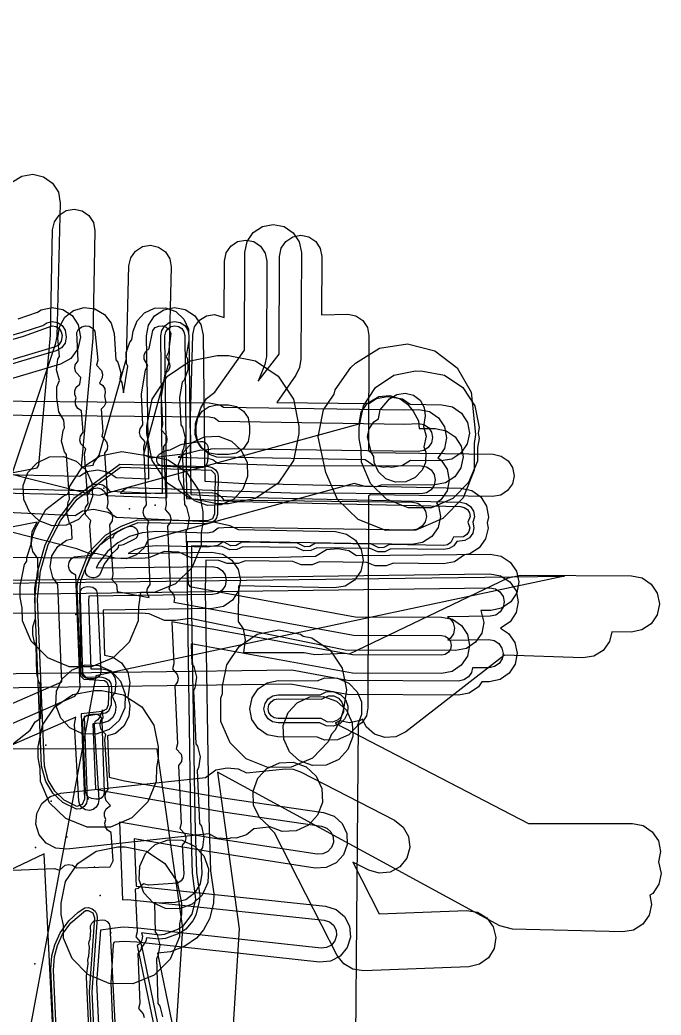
# Model space of a CAD drawing. Header units: metres. Extents: x -3943 to -3664, y 4962 to 6622.
# Drawn here: x -3890.5 to -3845.1, y 6551.5 to 6622.2 of the extents above; entities that cross this region are included whole.
import ezdxf

# ---------------------------------------------------------------- set-up
doc = ezdxf.new("R2010")
doc.units = ezdxf.units.M
for name, color, linetype in [('AI_GREENING_EXCLUSIONS', 1, 'Continuous'), ('AI_GREENING_LAWN', 82, 'Continuous'), ('AI_GREENING_REJECTED', 6, 'Continuous')]:
    doc.layers.add(name, color=color, linetype=linetype)

msp = doc.modelspace()

# ---------------------------------------------------------------- linework, layer by layer
at = {"layer": 'AI_GREENING_EXCLUSIONS'}
for points in [[(-3930.574, 6546.584), (-3897.519, 6554.516), (-3893.074, 6582.184), (-3899.902, 6582.097), (-3931.9, 6581.691), (-3898.654, 6588.78), (-3892.411, 6622.196), (-3891.903, 6582.199), (-3883.904, 6582.3), (-3851.906, 6582.707), (-3885.152, 6575.617), (-3890.289, 6548.12)], [(-3891.064, 6610.686), (-3890.404, 6611.103), (-3889.635, 6611.235), (-3888.874, 6611.063), (-3888.237, 6610.612), (-3887.82, 6609.952), (-3887.688, 6609.183), (-3887.936, 6599.722), (-3888.039, 6599.138), (-3891.721, 6588.17)], [(-3896.647, 6588.963), (-3889.315, 6590.392), (-3889.203, 6590.57), (-3888.374, 6599.819), (-3888.23, 6607.285), (-3888.105, 6607.856), (-3887.77, 6608.337), (-3887.277, 6608.652), (-3886.701, 6608.755), (-3886.129, 6608.63), (-3885.649, 6608.296), (-3885.333, 6607.803), (-3885.23, 6607.227), (-3885.381, 6599.604), (-3886.2, 6590.464), (-3885.352, 6590.572), (-3885.316, 6590.752), (-3884.918, 6591.285), (-3882.987, 6598.156), (-3882.815, 6604.733), (-3882.686, 6605.304), (-3882.348, 6605.782), (-3881.853, 6606.095), (-3881.276, 6606.194), (-3880.705, 6606.064), (-3880.227, 6605.727), (-3879.915, 6605.232), (-3879.816, 6604.655), (-3879.993, 6597.891), (-3881.786, 6591.339), (-3881.287, 6591.089), (-3878.424, 6591.454), (-3878.452, 6593.983), (-3878.284, 6599.825), (-3878.154, 6600.396), (-3877.815, 6600.873), (-3877.319, 6601.184), (-3876.742, 6601.282), (-3876.051, 6601.066), (-3876.037, 6605.071), (-3875.921, 6605.644), (-3875.594, 6606.13), (-3875.106, 6606.453), (-3874.532, 6606.565), (-3873.958, 6606.449), (-3873.473, 6606.122), (-3873.149, 6605.634), (-3873.037, 6605.06), (-3873.061, 6598.294), (-3873.172, 6597.733), (-3873.657, 6596.543), (-3872.151, 6598.453), (-3872.126, 6605.405), (-3872.01, 6605.979), (-3871.683, 6606.464), (-3871.196, 6606.788), (-3870.621, 6606.9), (-3870.047, 6606.784), (-3869.562, 6606.457), (-3869.239, 6605.969), (-3869.126, 6605.395), (-3869.141, 6601.26), (-3867.281, 6601.291), (-3866.712, 6601.177), (-3866.222, 6600.849), (-3865.898, 6600.361), (-3865.785, 6599.792), (-3865.806, 6591.621), (-3865.629, 6591.48), (-3856.966, 6591.348), (-3856.394, 6591.225), (-3855.913, 6590.893), (-3855.595, 6590.401), (-3855.489, 6589.826), (-3855.612, 6589.253), (-3855.945, 6588.772), (-3856.436, 6588.454), (-3857.012, 6588.349), (-3865.691, 6588.481), (-3865.814, 6588.371), (-3865.853, 6573.345), (-3865.968, 6572.771), (-3866.295, 6572.285), (-3866.557, 6572.111), (-3866.867, 6536.047)], [(-3896.913, 6571.126), (-3887.586, 6575.198), (-3887.849, 6582.098), (-3888.216, 6582.605), (-3888.397, 6583.364), (-3888.274, 6584.134), (-3887.866, 6584.799), (-3887.234, 6585.257), (-3886.835, 6585.352), (-3886.887, 6586.272), (-3887.025, 6586.45), (-3887.231, 6587.203), (-3887.133, 6587.977), (-3887.032, 6588.154), (-3887.243, 6591.343), (-3887.381, 6591.521), (-3887.587, 6592.274), (-3887.489, 6593.048), (-3887.388, 6593.225), (-3887.427, 6593.78), (-3887.794, 6594.373), (-3887.935, 6595.351), (-3887.927, 6596.132), (-3887.735, 6596.58), (-3887.949, 6597.341), (-3887.852, 6598.115), (-3887.751, 6598.292), (-3887.848, 6599.631), (-3887.751, 6600.405), (-3887.365, 6601.084), (-3886.749, 6601.563), (-3885.997, 6601.769), (-3885.222, 6601.672), (-3884.544, 6601.287), (-3884.065, 6600.671), (-3883.858, 6599.918), (-3883.737, 6598.068), (-3883.599, 6597.89), (-3883.392, 6597.138), (-3883.45, 6596.674), (-3883.315, 6596.455), (-3883.195, 6595.716), (-3882.897, 6597.604), (-3882.991, 6597.809), (-3883.019, 6598.589), (-3882.747, 6599.32), (-3882.609, 6599.469), (-3882.507, 6600.098), (-3882.235, 6600.829), (-3881.704, 6601.401), (-3880.994, 6601.725), (-3880.214, 6601.754), (-3879.483, 6601.481), (-3878.911, 6600.95), (-3878.587, 6600.24), (-3878.558, 6599.46), (-3878.754, 6598.328), (-3878.66, 6598.123), (-3878.632, 6597.343), (-3878.904, 6596.612), (-3879.042, 6596.463), (-3879.216, 6595.384), (-3879.138, 6593.447), (-3879.004, 6593.266), (-3878.816, 6592.508), (-3878.933, 6591.736), (-3879.037, 6591.563), (-3878.873, 6587.784), (-3878.739, 6587.603), (-3878.551, 6586.846), (-3878.667, 6586.074), (-3878.772, 6585.9), (-3878.607, 6582.122), (-3878.497, 6581.972), (-3866.757, 6579.817), (-3860.631, 6579.788), (-3859.866, 6579.632), (-3859.22, 6579.195), (-3858.789, 6578.544), (-3858.641, 6577.778), (-3858.797, 6577.013), (-3859.233, 6576.367), (-3859.884, 6575.936), (-3860.65, 6575.788), (-3866.953, 6575.818), (-3878.396, 6577.887), (-3878.342, 6576.459), (-3878.208, 6576.278), (-3878.02, 6575.521), (-3878.136, 6574.749), (-3878.241, 6574.575), (-3878.076, 6570.797), (-3877.942, 6570.616), (-3877.754, 6569.858), (-3877.871, 6569.086), (-3877.975, 6568.913), (-3877.811, 6565.134), (-3877.677, 6564.953), (-3877.489, 6564.196), (-3877.605, 6563.424), (-3877.71, 6563.25), (-3877.632, 6561.593), (-3877.749, 6560.845), (-3878.152, 6560.177), (-3878.78, 6559.713), (-3879.537, 6559.525), (-3881.009, 6559.473), (-3880.944, 6557.427), (-3880.812, 6557.245), (-3880.632, 6556.486), (-3880.755, 6555.715), (-3880.862, 6555.542), (-3880.755, 6552.347), (-3880.623, 6552.165), (-3880.442, 6551.406)], [(-3892.803, 6589.928), (-3886.322, 6589.787), (-3885.794, 6590.123), (-3885.025, 6590.258), (-3884.264, 6590.089), (-3883.714, 6589.705), (-3881.404, 6589.611), (-3881.558, 6599.757), (-3881.415, 6600.524), (-3880.989, 6601.178), (-3880.345, 6601.619), (-3879.581, 6601.78), (-3878.814, 6601.637), (-3878.16, 6601.211), (-3877.719, 6600.567), (-3877.558, 6599.804), (-3877.436, 6589.449), (-3875.023, 6589.308), (-3859.255, 6588.943), (-3858.494, 6588.77), (-3857.856, 6588.32), (-3857.44, 6587.66), (-3857.308, 6586.891), (-3857.4, 6586.484), (-3857.334, 6586.098), (-3857.507, 6585.338), (-3857.958, 6584.701), (-3858.618, 6584.285), (-3859.015, 6584.217), (-3859.721, 6583.719), (-3860.488, 6583.578), (-3864.04, 6583.63), (-3864.561, 6583.433), (-3865.352, 6583.433), (-3865.94, 6583.658), (-3869.287, 6583.706), (-3869.808, 6583.51), (-3870.6, 6583.51), (-3871.187, 6583.734), (-3874.535, 6583.783), (-3875.056, 6583.586), (-3875.847, 6583.586), (-3876.435, 6583.81), (-3877.369, 6583.824), (-3877.394, 6581.684), (-3877.138, 6565.588), (-3877.032, 6561.762), (-3876.791, 6560.135), (-3876.825, 6559.469), (-3877.099, 6558.366), (-3877.514, 6557.578), (-3878.025, 6556.982), (-3878.841, 6556.411), (-3879.862, 6556.028), (-3880.781, 6555.921), (-3879.316, 6548.822)], [(-3890.668, 6600.972), (-3889.301, 6601.435), (-3889.035, 6601.615), (-3888.271, 6601.772), (-3887.504, 6601.626), (-3886.853, 6601.197), (-3886.414, 6600.551), (-3886.256, 6599.674), (-3886.431, 6598.841), (-3886.937, 6598.157), (-3887.681, 6597.744), (-3891.88, 6596.485)], [(-3896.905, 6569.711), (-3886.662, 6574.183), (-3886.416, 6574.464), (-3886.27, 6574.807), (-3886.573, 6582.773), (-3886.874, 6582.926), (-3887.035, 6583.148), (-3887.098, 6583.413), (-3887.055, 6583.683), (-3886.912, 6583.916), (-3886.691, 6584.076), (-3885.45, 6584.177), (-3885.599, 6586.3), (-3885.515, 6586.658), (-3885.862, 6587.031), (-3885.934, 6587.294), (-3885.9, 6587.565), (-3885.707, 6587.847), (-3885.955, 6591.371), (-3885.871, 6591.729), (-3886.218, 6592.102), (-3886.29, 6592.365), (-3886.256, 6592.636), (-3886.063, 6592.918), (-3886.17, 6594.426), (-3886.432, 6594.596), (-3886.576, 6594.828), (-3886.62, 6595.097), (-3886.56, 6595.351), (-3886.657, 6595.592), (-3886.654, 6595.865), (-3886.547, 6596.116), (-3886.306, 6596.325), (-3886.231, 6596.799), (-3886.58, 6597.171), (-3886.652, 6597.434), (-3886.618, 6597.705), (-3886.426, 6597.987), (-3886.517, 6599.995), (-3886.382, 6600.233), (-3886.167, 6600.4), (-3885.903, 6600.473), (-3885.632, 6600.439), (-3885.395, 6600.304), (-3885.227, 6600.088), (-3885.026, 6598.038), (-3885.109, 6597.68), (-3884.761, 6597.308), (-3884.689, 6597.044), (-3884.723, 6596.773), (-3884.908, 6596.394), (-3884.677, 6596.233), (-3884.533, 6596), (-3884.489, 6595.731), (-3884.543, 6595.503), (-3884.458, 6595.013), (-3884.566, 6594.762), (-3884.776, 6594.565), (-3884.663, 6592.966), (-3884.747, 6592.608), (-3884.4, 6592.235), (-3884.328, 6591.972), (-3884.362, 6591.701), (-3884.555, 6591.42), (-3884.307, 6587.895), (-3884.391, 6587.537), (-3884.044, 6587.164), (-3883.972, 6586.901), (-3884.006, 6586.63), (-3884.199, 6586.348), (-3883.951, 6582.824), (-3884.035, 6582.466), (-3883.688, 6582.093), (-3883.645, 6581.596), (-3881.386, 6581.181), (-3881.537, 6581.561), (-3881.496, 6581.831), (-3881.297, 6582.108), (-3881.49, 6586.222), (-3881.398, 6586.578), (-3881.736, 6586.959), (-3881.802, 6587.224), (-3881.761, 6587.494), (-3881.562, 6587.771), (-3881.755, 6591.885), (-3881.663, 6592.241), (-3882.002, 6592.621), (-3882.068, 6592.886), (-3882.027, 6593.156), (-3881.828, 6593.433), (-3881.915, 6595.61), (-3881.636, 6597.337), (-3881.473, 6597.666), (-3881.726, 6598.109), (-3881.736, 6598.381), (-3881.641, 6598.637), (-3881.389, 6598.867), (-3881.129, 6600.147), (-3880.943, 6600.347), (-3880.694, 6600.46), (-3880.421, 6600.47), (-3880.165, 6600.375), (-3879.965, 6600.189), (-3879.852, 6599.941), (-3880.015, 6598.595), (-3880.178, 6598.266), (-3879.925, 6597.824), (-3879.915, 6597.551), (-3880.01, 6597.295), (-3880.262, 6597.065), (-3880.521, 6595.458), (-3880.427, 6593.449), (-3880.519, 6593.093), (-3880.181, 6592.712), (-3880.115, 6592.447), (-3880.156, 6592.177), (-3880.355, 6591.9), (-3880.162, 6587.786), (-3880.254, 6587.43), (-3879.915, 6587.05), (-3879.849, 6586.785), (-3879.89, 6586.515), (-3880.089, 6586.238), (-3879.896, 6582.124), (-3879.988, 6581.768), (-3879.65, 6581.387), (-3879.584, 6581.122), (-3879.624, 6580.858), (-3866.878, 6578.518), (-3860.637, 6578.488), (-3860.37, 6578.433), (-3860.143, 6578.28), (-3859.993, 6578.052), (-3859.941, 6577.784), (-3859.995, 6577.517), (-3860.148, 6577.29), (-3860.376, 6577.14), (-3860.644, 6577.088), (-3866.947, 6577.118), (-3879.771, 6579.461), (-3879.631, 6576.461), (-3879.723, 6576.105), (-3879.384, 6575.725), (-3879.318, 6575.46), (-3879.359, 6575.19), (-3879.558, 6574.913), (-3879.365, 6570.799), (-3879.457, 6570.443), (-3879.119, 6570.062), (-3879.053, 6569.797), (-3879.094, 6569.527), (-3879.293, 6569.25), (-3879.1, 6565.136), (-3879.192, 6564.78), (-3878.853, 6564.4), (-3878.787, 6564.135), (-3878.828, 6563.865), (-3879.027, 6563.588), (-3878.931, 6561.548), (-3878.972, 6561.286), (-3879.113, 6561.052), (-3879.341, 6560.886), (-3881.416, 6560.76), (-3881.771, 6560.857), (-3882.156, 6560.522), (-3882.382, 6560.469), (-3882.233, 6557.442), (-3882.329, 6557.087), (-3881.994, 6556.703), (-3881.931, 6556.437), (-3881.974, 6556.168), (-3882.176, 6555.893), (-3882.044, 6552.362), (-3882.14, 6552.007), (-3881.805, 6551.623), (-3881.741, 6551.357)], [(-3894.005, 6588.654), (-3885.725, 6588.473), (-3885.553, 6588.765), (-3885.323, 6588.911), (-3885.054, 6588.959), (-3884.787, 6588.9), (-3884.563, 6588.743), (-3884.402, 6588.432), (-3880.122, 6588.257), (-3880.258, 6599.772), (-3880.208, 6600.04), (-3880.059, 6600.269), (-3879.833, 6600.424), (-3879.566, 6600.48), (-3879.298, 6600.43), (-3879.069, 6600.281), (-3878.914, 6600.056), (-3878.858, 6599.788), (-3878.721, 6588.2), (-3875.057, 6588.008), (-3859.289, 6587.643), (-3859.022, 6587.583), (-3858.799, 6587.425), (-3858.654, 6587.194), (-3858.607, 6586.925), (-3858.759, 6586.529), (-3858.634, 6586.134), (-3858.694, 6585.867), (-3858.852, 6585.645), (-3859.083, 6585.499), (-3859.781, 6585.465), (-3859.971, 6585.076), (-3860.201, 6584.928), (-3860.469, 6584.878), (-3864.32, 6584.955), (-3864.721, 6584.727), (-3865.095, 6584.707), (-3865.612, 6584.974), (-3869.568, 6585.031), (-3869.968, 6584.803), (-3870.343, 6584.784), (-3870.86, 6585.05), (-3874.815, 6585.108), (-3875.216, 6584.88), (-3875.59, 6584.86), (-3876.107, 6585.127), (-3878.685, 6585.143), (-3878.694, 6581.669), (-3878.438, 6565.567), (-3878.323, 6561.61), (-3878.094, 6559.75), (-3878.356, 6558.7), (-3879.012, 6557.828), (-3879.297, 6557.629), (-3880.318, 6557.246), (-3880.652, 6557.207), (-3881.925, 6557.369), (-3881.858, 6557.131), (-3881.89, 6556.859), (-3882.023, 6556.621), (-3882.221, 6556.464), (-3880.6, 6548.619)], [(-3893.724, 6588.948), (-3885.903, 6588.777), (-3885.761, 6588.981), (-3885.432, 6589.191), (-3885.047, 6589.259), (-3884.666, 6589.174), (-3884.347, 6588.95), (-3884.203, 6588.724), (-3880.426, 6588.57), (-3880.558, 6599.768), (-3880.486, 6600.152), (-3880.273, 6600.479), (-3879.951, 6600.699), (-3879.57, 6600.78), (-3879.186, 6600.708), (-3878.859, 6600.495), (-3878.639, 6600.174), (-3878.558, 6599.792), (-3878.425, 6588.489), (-3875.049, 6588.308), (-3859.281, 6587.943), (-3858.9, 6587.857), (-3858.582, 6587.632), (-3858.374, 6587.302), (-3858.308, 6586.917), (-3858.405, 6586.52), (-3858.334, 6586.126), (-3858.42, 6585.745), (-3858.646, 6585.427), (-3858.976, 6585.219), (-3859.557, 6585.159), (-3859.762, 6584.861), (-3860.09, 6584.649), (-3860.474, 6584.578), (-3864.226, 6584.634), (-3864.661, 6584.433), (-3865.155, 6584.413), (-3865.711, 6584.656), (-3869.474, 6584.71), (-3869.909, 6584.509), (-3870.402, 6584.49), (-3870.959, 6584.733), (-3874.722, 6584.787), (-3875.156, 6584.586), (-3875.65, 6584.566), (-3876.206, 6584.809), (-3878.381, 6584.839), (-3878.394, 6581.673), (-3878.138, 6565.572), (-3878.025, 6561.645), (-3877.784, 6560.019), (-3877.801, 6559.685), (-3878.066, 6558.623), (-3878.273, 6558.229), (-3878.784, 6557.633), (-3879.192, 6557.348), (-3880.213, 6556.965), (-3880.69, 6556.909), (-3881.574, 6557.022), (-3881.604, 6556.767), (-3881.891, 6556.35), (-3880.303, 6548.666)], [(-3893.11, 6598.934), (-3890.295, 6599.727), (-3888.262, 6600.472), (-3887.993, 6600.421), (-3887.765, 6600.271), (-3887.612, 6600.045), (-3887.557, 6599.777), (-3887.617, 6599.373), (-3887.794, 6599.134), (-3888.055, 6598.99), (-3892.738, 6597.584)], [(-3893.047, 6599.266), (-3890.381, 6600.015), (-3888.928, 6600.503), (-3888.646, 6600.694), (-3888.264, 6600.772), (-3887.881, 6600.699), (-3887.555, 6600.484), (-3887.336, 6600.162), (-3887.256, 6599.667), (-3887.344, 6599.251), (-3887.596, 6598.908), (-3887.969, 6598.702), (-3892.52, 6597.336)], [(-3895.56, 6591.061), (-3885.504, 6588.514), (-3884.922, 6588.456), (-3866.49, 6593.513), (-3866.332, 6594.344), (-3865.884, 6594.982), (-3865.084, 6595.449), (-3864.307, 6595.526), (-3863.56, 6595.299), (-3863.056, 6594.916), (-3862.64, 6594.418), (-3862.272, 6593.73), (-3862.219, 6593.192), (-3861.082, 6593.182), (-3860.318, 6593.023), (-3859.673, 6592.584), (-3859.246, 6591.931), (-3859.1, 6591.164), (-3859.259, 6590.4), (-3859.698, 6589.755), (-3860.351, 6589.328), (-3861.118, 6589.182), (-3864.924, 6589.157), (-3865.263, 6589.028), (-3866.043, 6589.052), (-3866.84, 6589.269), (-3881.463, 6585.257), (-3881.712, 6584.726), (-3882.288, 6584.2), (-3883.021, 6583.934), (-3883.801, 6583.969), (-3885.154, 6584.302), (-3885.515, 6584.27), (-3886.506, 6584.641), (-3897.01, 6587.302)], [(-3895.56, 6591.061), (-3885.504, 6588.514), (-3884.922, 6588.456), (-3866.49, 6593.513), (-3866.332, 6594.344), (-3865.884, 6594.982), (-3865.084, 6595.449), (-3864.307, 6595.526), (-3863.56, 6595.299), (-3863.056, 6594.916), (-3862.64, 6594.418), (-3862.272, 6593.73), (-3862.219, 6593.192), (-3861.082, 6593.182), (-3860.318, 6593.023), (-3859.673, 6592.584), (-3859.246, 6591.931), (-3859.1, 6591.164), (-3859.259, 6590.4), (-3859.698, 6589.755), (-3860.351, 6589.328), (-3861.118, 6589.182), (-3864.924, 6589.157), (-3865.263, 6589.028), (-3866.043, 6589.052), (-3866.84, 6589.269), (-3881.463, 6585.257), (-3881.712, 6584.726), (-3882.288, 6584.2), (-3883.021, 6583.934), (-3883.801, 6583.969), (-3885.154, 6584.302), (-3885.515, 6584.27), (-3886.506, 6584.641), (-3897.01, 6587.302)], [(-3900.976, 6595.222), (-3877.12, 6595.011), (-3876.358, 6594.852), (-3876.116, 6594.688), (-3863.234, 6594.501), (-3862.257, 6594.542), (-3861.493, 6594.383), (-3860.848, 6593.944), (-3860.42, 6593.292), (-3860.275, 6592.525), (-3860.433, 6591.761), (-3860.873, 6591.116), (-3860.897, 6591.1), (-3860.662, 6590.942), (-3860.232, 6590.29), (-3860.084, 6589.524), (-3860.241, 6588.76), (-3860.678, 6588.113), (-3860.994, 6587.905), (-3860.855, 6587.69), (-3860.714, 6586.923), (-3860.878, 6586.16), (-3861.321, 6585.517), (-3861.976, 6585.093), (-3862.744, 6584.953), (-3875.707, 6585.154), (-3876.154, 6585.11), (-3876.514, 6584.884), (-3877.284, 6584.755), (-3880.853, 6584.861), (-3881.683, 6584.786), (-3882.391, 6584.572), (-3882.872, 6584.314), (-3876.929, 6584.389), (-3876.162, 6584.247), (-3875.508, 6583.821), (-3875.066, 6583.178), (-3874.904, 6582.415), (-3875.047, 6581.647), (-3875.472, 6580.993), (-3876.115, 6580.551), (-3876.879, 6580.389), (-3884.65, 6580.291), (-3884.538, 6577.076), (-3883.981, 6576.965), (-3883.332, 6576.532), (-3882.899, 6575.883), (-3882.746, 6575.118), (-3882.888, 6574.103), (-3882.759, 6573.508), (-3882.824, 6572.73), (-3883.181, 6572.037), (-3883.777, 6571.532), (-3884.336, 6571.354), (-3884.227, 6568.416), (-3883.137, 6568.17), (-3875.962, 6566.937), (-3868.999, 6565.922), (-3868.265, 6565.656), (-3867.689, 6565.13), (-3867.358, 6564.423), (-3867.322, 6563.644), (-3867.588, 6562.91), (-3868.114, 6562.334), (-3868.82, 6562.002), (-3869.6, 6561.967), (-3877.2, 6563.135), (-3882.432, 6564.04), (-3882.297, 6560.684), (-3868.861, 6559.266), (-3868.117, 6559.033), (-3867.518, 6558.532), (-3867.157, 6557.84), (-3867.088, 6557.063), (-3867.322, 6556.318), (-3867.822, 6555.72), (-3868.514, 6555.359), (-3869.291, 6555.29), (-3882.261, 6556.709), (-3883.181, 6556.755), (-3883.839, 6556.701), (-3883.896, 6556.682), (-3883.942, 6556.514), (-3884.11, 6553.816), (-3883.952, 6550.363)], [(-3900.985, 6594.222), (-3877.129, 6594.011), (-3876.748, 6593.932), (-3876.426, 6593.713), (-3876.412, 6593.692), (-3863.243, 6593.501), (-3862.266, 6593.542), (-3861.884, 6593.463), (-3861.561, 6593.243), (-3861.347, 6592.917), (-3861.274, 6592.534), (-3861.354, 6592.152), (-3861.574, 6591.829), (-3861.9, 6591.615), (-3862.283, 6591.542), (-3876.712, 6591.737), (-3877.026, 6591.704), (-3877.036, 6591.701), (-3877.806, 6591.621), (-3878.85, 6591.365), (-3879.332, 6591.136), (-3877.251, 6591.064), (-3876.871, 6590.975), (-3876.555, 6590.747), (-3876.532, 6590.711), (-3871.632, 6590.548), (-3862.079, 6590.535), (-3861.696, 6590.457), (-3861.373, 6590.238), (-3861.158, 6589.913), (-3861.084, 6589.53), (-3861.163, 6589.147), (-3861.381, 6588.824), (-3861.707, 6588.609), (-3862.09, 6588.535), (-3871.32, 6588.587), (-3879.015, 6588.844), (-3882.937, 6588.96), (-3883.383, 6588.63), (-3883.408, 6588.557), (-3876.983, 6588.638), (-3876.6, 6588.567), (-3876.273, 6588.354), (-3876.103, 6588.107), (-3862.699, 6587.952), (-3862.317, 6587.871), (-3861.996, 6587.649), (-3861.784, 6587.321), (-3861.714, 6586.938), (-3861.796, 6586.556), (-3862.017, 6586.235), (-3862.345, 6586.023), (-3862.729, 6585.953), (-3875.695, 6586.154), (-3876.476, 6586.113), (-3876.869, 6585.819), (-3877.254, 6585.754), (-3880.884, 6585.862), (-3881.874, 6585.772), (-3882.776, 6585.501), (-3883.605, 6585.055), (-3884.337, 6584.444), (-3884.93, 6583.699), (-3885.14, 6583.285), (-3876.917, 6583.389), (-3876.533, 6583.318), (-3876.206, 6583.105), (-3875.985, 6582.784), (-3875.904, 6582.402), (-3875.975, 6582.018), (-3876.188, 6581.691), (-3876.51, 6581.47), (-3876.891, 6581.389), (-3885.652, 6581.278), (-3885.674, 6580.95), (-3885.506, 6576.117), (-3884.746, 6576.117), (-3884.364, 6576.041), (-3884.039, 6575.824), (-3883.822, 6575.5), (-3883.746, 6575.117), (-3883.822, 6574.435), (-3883.997, 6574.173), (-3883.786, 6573.693), (-3883.753, 6573.395), (-3883.785, 6573.006), (-3883.964, 6572.659), (-3884.261, 6572.407), (-3884.633, 6572.288), (-3885.369, 6572.205), (-3885.196, 6567.565), (-3884.663, 6567.47), (-3884.36, 6567.417), (-3884.353, 6567.415), (-3876.121, 6565.95), (-3869.149, 6564.933), (-3868.782, 6564.8), (-3868.494, 6564.537), (-3868.328, 6564.184), (-3868.311, 6563.794), (-3868.443, 6563.427), (-3868.707, 6563.139), (-3869.06, 6562.973), (-3869.45, 6562.956), (-3877.042, 6564.123), (-3883.481, 6565.236), (-3883.259, 6559.719), (-3882.908, 6559.743), (-3872.079, 6558.609), (-3868.969, 6558.272), (-3868.596, 6558.155), (-3868.297, 6557.905), (-3868.117, 6557.559), (-3868.082, 6557.17), (-3868.199, 6556.798), (-3868.449, 6556.499), (-3868.795, 6556.318), (-3869.184, 6556.284), (-3882.157, 6557.703), (-3883.188, 6557.776), (-3884.019, 6557.672), (-3884.104, 6557.644), (-3884.824, 6557.563), (-3885.112, 6553.842), (-3884.906, 6549.326)], [(-3891.439, 6587.238), (-3886.63, 6587.013), (-3886.098, 6587.333), (-3885.326, 6587.449), (-3884.292, 6587.234), (-3883.699, 6586.875), (-3876.804, 6586.547), (-3875.657, 6586.283), (-3875.067, 6586.009), (-3868.147, 6585.858), (-3867.385, 6585.689), (-3866.746, 6585.242), (-3866.327, 6584.584), (-3866.191, 6583.815), (-3866.36, 6583.053), (-3866.808, 6582.414), (-3867.466, 6581.995), (-3868.234, 6581.859), (-3875.047, 6582.007), (-3875.055, 6579.466), (-3874.712, 6578.948), (-3874.562, 6578.182), (-3874.692, 6577.283), (-3870.391, 6577.283), (-3869.635, 6577.137), (-3867.467, 6577.226), (-3867.174, 6577.173), (-3855.899, 6582.573), (-3855.025, 6582.769), (-3847.168, 6582.731), (-3846.403, 6582.575), (-3845.756, 6582.138), (-3845.326, 6581.488), (-3845.177, 6580.721), (-3845.333, 6579.957), (-3845.77, 6579.31), (-3846.421, 6578.88), (-3847.187, 6578.731), (-3848.561, 6578.738), (-3848.72, 6578.061), (-3849.175, 6577.427), (-3849.838, 6577.015), (-3850.608, 6576.889), (-3856.158, 6577.076), (-3863.178, 6571.638), (-3863.876, 6571.29), (-3864.655, 6571.236), (-3865.395, 6571.483), (-3865.984, 6571.995), (-3866.253, 6572.535), (-3866.398, 6572.438), (-3867.164, 6572.285), (-3867.841, 6572.418), (-3868.18, 6572.256), (-3854.473, 6565.137), (-3847.096, 6565.137), (-3846.331, 6564.985), (-3845.682, 6564.551), (-3845.249, 6563.902), (-3845.096, 6563.137), (-3845.243, 6562.4), (-3845.06, 6561.588), (-3845.212, 6560.822), (-3845.645, 6560.174), (-3845.846, 6560.039), (-3845.732, 6559.377), (-3845.904, 6558.616), (-3846.355, 6557.979), (-3847.014, 6557.562), (-3847.784, 6557.43), (-3855.603, 6557.633), (-3856.511, 6557.878), (-3876.539, 6568.781), (-3874.982, 6557.651), (-3875.501, 6549.718)], [(-3903.138, 6561.278), (-3889.816, 6571.77), (-3889.476, 6572.342), (-3889.068, 6572.617), (-3889.112, 6575.041), (-3889.217, 6575.19), (-3889.345, 6575.761), (-3889.393, 6577.804), (-3889.519, 6577.985), (-3889.644, 6578.557), (-3889.637, 6579.09), (-3889.439, 6579.692), (-3889.49, 6581.829), (-3889.389, 6582.406), (-3889.25, 6582.625), (-3889.274, 6583.955), (-3889.637, 6584.454), (-3889.762, 6585.026), (-3889.688, 6585.869), (-3889.321, 6586.52), (-3898.34, 6584.782)], [(-3892.435, 6584.037), (-3881.935, 6583.966), (-3881.378, 6584.014), (-3880.294, 6584.471), (-3879.308, 6584.432), (-3878.434, 6584.028), (-3872.17, 6584.049), (-3869.588, 6584.127), (-3868.801, 6584.584), (-3867.987, 6584.661), (-3867.222, 6584.518), (-3866.671, 6584.16), (-3857.18, 6584.267), (-3856.413, 6584.124), (-3855.76, 6583.698), (-3855.319, 6583.054), (-3855.158, 6582.29), (-3855.302, 6581.523), (-3855.728, 6580.869), (-3856.372, 6580.428), (-3857.135, 6580.268), (-3857.842, 6580.26), (-3857.635, 6579.412), (-3857.787, 6578.647), (-3858.221, 6577.998), (-3858.869, 6577.565), (-3859.635, 6577.412), (-3867.459, 6577.452), (-3878.475, 6579.682), (-3879.502, 6579.551), (-3880.294, 6579.551), (-3881.385, 6580.014), (-3881.943, 6580.065), (-3892.356, 6580.037)], [(-3907.354, 6582.199), (-3857.213, 6582.856), (-3856.446, 6582.713), (-3855.792, 6582.288), (-3855.351, 6581.644), (-3855.189, 6580.88), (-3855.332, 6580.113), (-3855.758, 6579.459), (-3856.457, 6579.006), (-3855.873, 6578.626), (-3855.432, 6577.983), (-3855.271, 6577.219), (-3855.414, 6576.452), (-3855.84, 6575.798), (-3856.483, 6575.357), (-3857.247, 6575.195), (-3857.782, 6575.189), (-3858.025, 6574.828), (-3858.676, 6574.398), (-3859.442, 6574.249), (-3867.306, 6574.287), (-3871.342, 6575.026), (-3892.388, 6574.745)], [(-3907.355, 6581.199), (-3857.201, 6581.856), (-3856.818, 6581.785), (-3856.491, 6581.572), (-3856.27, 6581.25), (-3856.189, 6580.868), (-3856.261, 6580.485), (-3856.474, 6580.158), (-3856.795, 6579.937), (-3857.177, 6579.857), (-3860.211, 6579.82), (-3860.026, 6579.699), (-3859.805, 6579.378), (-3859.724, 6578.996), (-3859.796, 6578.612), (-3860.009, 6578.285), (-3860.191, 6578.16), (-3857.283, 6578.195), (-3856.899, 6578.124), (-3856.572, 6577.911), (-3856.351, 6577.589), (-3856.271, 6577.207), (-3856.342, 6576.824), (-3856.555, 6576.497), (-3856.877, 6576.276), (-3857.259, 6576.195), (-3858.446, 6576.181), (-3858.511, 6575.862), (-3858.729, 6575.538), (-3859.055, 6575.323), (-3859.438, 6575.249), (-3867.302, 6575.287), (-3871.253, 6576.027), (-3892.613, 6575.742)], [(-3891.653, 6561.802), (-3888.084, 6561.927), (-3887.729, 6561.83), (-3887.344, 6562.165), (-3887.078, 6562.227), (-3886.809, 6562.184), (-3886.534, 6561.981), (-3884.138, 6562.065), (-3883.927, 6562.491), (-3884.067, 6564.483), (-3884.33, 6564.652), (-3884.473, 6564.885), (-3884.516, 6565.155), (-3884.456, 6565.408), (-3884.552, 6565.649), (-3884.549, 6565.922), (-3884.441, 6566.173), (-3884.132, 6566.409), (-3884.438, 6566.746), (-3884.51, 6567.01), (-3884.476, 6567.281), (-3884.283, 6567.562), (-3884.531, 6571.087), (-3884.447, 6571.445), (-3884.794, 6571.817), (-3884.866, 6572.081), (-3884.832, 6572.352), (-3884.639, 6572.633), (-3884.68, 6573.215), (-3884.872, 6572.718), (-3885.021, 6572.489), (-3885.222, 6572.35), (-3885.28, 6572.13), (-3884.961, 6566.802), (-3884.999, 6566.531), (-3885.137, 6566.295), (-3885.354, 6566.13), (-3885.618, 6566.061), (-3885.889, 6566.098), (-3886.125, 6566.236), (-3886.29, 6566.454), (-3886.359, 6566.718), (-3886.684, 6572.159), (-3886.58, 6572.691), (-3892.098, 6570.282)], [(-3879.492, 6549.979), (-3878.987, 6557.704), (-3880.813, 6570.404), (-3893.802, 6570.424), (-3894.018, 6566.461), (-3893.694, 6565.757), (-3893.612, 6564.729), (-3893.806, 6563.973), (-3894.182, 6563.472), (-3894.682, 6554.312), (-3895.049, 6550.343)], [(-3887.678, 6539.505), (-3888.823, 6562.972), (-3901.931, 6556.737)], [(-3886.385, 6511.472), (-3888.355, 6554.793), (-3888.283, 6555.732), (-3888.083, 6556.511), (-3887.699, 6557.363), (-3887.085, 6558.221), (-3886.408, 6558.843), (-3885.95, 6559.136), (-3885.684, 6559.159), (-3885.428, 6559.081), (-3885.22, 6558.912), (-3885.091, 6558.678), (-3885.059, 6558.413), (-3885.435, 6553.185), (-3883.655, 6514.653)], [(-3886.185, 6511.481), (-3888.156, 6554.726), (-3888.089, 6555.682), (-3887.889, 6556.462), (-3887.518, 6557.278), (-3886.944, 6558.079), (-3885.895, 6558.944), (-3885.705, 6558.96), (-3885.374, 6558.784), (-3885.258, 6558.427), (-3885.635, 6553.188), (-3883.824, 6513.976)]]:
    msp.add_lwpolyline(points, dxfattribs=at)
for points in [[(-3877.698, 6591.825), (-3877.958, 6592.235), (-3878.121, 6592.75), (-3878.101, 6593.53), (-3877.719, 6594.644), (-3877.318, 6595.313), (-3876.714, 6595.761), (-3874.605, 6598.752), (-3874.58, 6605.684), (-3874.425, 6606.449), (-3873.989, 6607.096), (-3873.339, 6607.527), (-3872.573, 6607.677), (-3871.808, 6607.522), (-3871.161, 6607.086), (-3870.73, 6606.435), (-3870.58, 6605.669), (-3870.607, 6598.108), (-3870.702, 6597.507), (-3870.973, 6596.962), (-3872.33, 6595.038), (-3865.79, 6594.946), (-3865.241, 6595.302), (-3864.473, 6595.443), (-3863.414, 6595.277), (-3862.873, 6594.905), (-3860.623, 6594.873), (-3859.86, 6594.71), (-3859.218, 6594.268), (-3858.793, 6593.613), (-3858.652, 6592.846), (-3858.815, 6592.082), (-3859.257, 6591.44), (-3859.912, 6591.015), (-3860.68, 6590.874), (-3862.842, 6590.904), (-3863.394, 6590.545), (-3864.161, 6590.402), (-3864.461, 6590.465), (-3864.742, 6590.412), (-3865.506, 6590.571), (-3866.059, 6590.949), (-3876.589, 6591.14), (-3877.096, 6591.329), (-3877.698, 6591.825)], [(-3868.179, 6595.939), (-3867.068, 6597.505), (-3866.733, 6597.823), (-3865.036, 6598.884), (-3863.058, 6599.195), (-3861.118, 6598.705), (-3859.525, 6597.493), (-3858.535, 6595.753), (-3858.218, 6592.745), (-3858.324, 6592.107), (-3858.324, 6590.215), (-3859.109, 6588.263), (-3860.54, 6586.793), (-3862.465, 6585.957), (-3864.589, 6585.928), (-3866.541, 6586.713), (-3868.011, 6588.144), (-3868.847, 6590.069), (-3869.384, 6592.59), (-3869.003, 6594.503), (-3868.252, 6595.627), (-3868.179, 6595.939)], [(-3873.839, 6597.977), (-3872.216, 6596.894), (-3871.133, 6595.271), (-3870.752, 6593.358), (-3870.752, 6592.824), (-3871.133, 6590.911), (-3872.216, 6589.288), (-3873.839, 6588.205), (-3875.752, 6587.824), (-3876.547, 6587.824), (-3878.46, 6588.205), (-3880.083, 6589.288), (-3881.166, 6590.911), (-3881.547, 6592.824), (-3881.547, 6593.358), (-3881.166, 6595.271), (-3880.083, 6596.894), (-3878.46, 6597.977), (-3876.547, 6598.358), (-3875.752, 6598.358), (-3873.839, 6597.977)], [(-3865.314, 6596.095), (-3864.017, 6596.963), (-3862.486, 6597.267), (-3861.964, 6597.262), (-3860.433, 6596.958), (-3859.136, 6596.09), (-3858.268, 6594.793), (-3857.964, 6593.262), (-3858.045, 6592.853), (-3857.968, 6592.465), (-3858.095, 6591.826), (-3858.095, 6590.872), (-3858.715, 6589.35), (-3859.838, 6588.206), (-3861.347, 6587.559), (-3863.008, 6587.543), (-3864.53, 6588.163), (-3865.674, 6589.286), (-3866.321, 6590.795), (-3866.337, 6591.715), (-3866.486, 6592.465), (-3866.486, 6593.267), (-3866.182, 6594.798), (-3865.314, 6596.095)], [(-3865.445, 6593.651), (-3865.111, 6593.874), (-3864.989, 6594.499), (-3864.321, 6595.287), (-3863.812, 6595.606), (-3863.219, 6595.699), (-3862.636, 6595.552), (-3862.158, 6595.188), (-3861.861, 6594.666), (-3861.793, 6594.07), (-3861.913, 6593.33), (-3861.716, 6592.634), (-3861.88, 6591.876), (-3861.755, 6591.501), (-3861.784, 6590.761), (-3862.011, 6590.219), (-3862.496, 6589.695), (-3863.157, 6589.388), (-3863.897, 6589.359), (-3864.585, 6589.615), (-3865.109, 6590.1), (-3865.416, 6590.761), (-3865.445, 6591.2), (-3865.613, 6591.451), (-3865.884, 6592.59), (-3865.77, 6593.164), (-3865.445, 6593.651)], [(-3875.178, 6594.744), (-3874.691, 6594.419), (-3874.366, 6593.932), (-3874.252, 6593.358), (-3874.252, 6592.824), (-3874.366, 6592.25), (-3874.691, 6591.763), (-3875.178, 6591.438), (-3875.752, 6591.324), (-3876.547, 6591.324), (-3877.121, 6591.438), (-3877.608, 6591.763), (-3877.933, 6592.25), (-3878.047, 6592.824), (-3878.047, 6593.358), (-3877.933, 6593.932), (-3877.608, 6594.419), (-3877.121, 6594.744), (-3876.547, 6594.858), (-3875.752, 6594.858), (-3875.178, 6594.744)], [(-3876.456, 6592.635), (-3875.539, 6592.294), (-3874.84, 6591.647), (-3874.431, 6590.765), (-3874.392, 6589.779), (-3874.733, 6588.862), (-3875.38, 6588.163), (-3876.262, 6587.754), (-3877.248, 6587.715), (-3878.165, 6588.056), (-3878.864, 6588.703), (-3879.273, 6589.585), (-3879.312, 6590.571), (-3878.971, 6591.488), (-3878.324, 6592.187), (-3877.442, 6592.596), (-3876.456, 6592.635)], [(-3890.059, 6584.014), (-3889.719, 6585.033), (-3889.656, 6585.532), (-3889.478, 6586.067), (-3888.705, 6587.422), (-3887.471, 6588.379), (-3887.125, 6588.531), (-3887.016, 6589.083), (-3886.148, 6590.38), (-3884.851, 6591.248), (-3883.32, 6591.552), (-3881.561, 6591.259), (-3880.03, 6590.955), (-3878.733, 6590.087), (-3877.865, 6588.79), (-3877.561, 6587.259), (-3877.561, 6586.453), (-3877.692, 6585.794), (-3877.692, 6584.869), (-3878.355, 6583.283), (-3879.499, 6582.16), (-3880.944, 6581.556), (-3882.005, 6581.54), (-3882.136, 6580.52), (-3882.152, 6579.519), (-3882.799, 6578.011), (-3883.943, 6576.887), (-3885.466, 6576.267), (-3887.049, 6576.267), (-3888.571, 6576.887), (-3889.758, 6578.074), (-3890.362, 6579.519), (-3890.378, 6580.44), (-3890.527, 6581.189), (-3890.527, 6581.991), (-3890.223, 6583.522), (-3890.057, 6583.77), (-3890.059, 6584.014)], [(-3887.465, 6591.2), (-3886.548, 6590.859), (-3885.849, 6590.212), (-3885.44, 6589.33), (-3885.401, 6588.344), (-3885.742, 6587.427), (-3886.389, 6586.728), (-3887.271, 6586.319), (-3888.257, 6586.28), (-3889.174, 6586.621), (-3889.873, 6587.268), (-3890.282, 6588.15), (-3890.321, 6589.136), (-3889.98, 6590.053), (-3889.333, 6590.752), (-3888.451, 6591.161), (-3887.465, 6591.2)], [(-3884.244, 6575.305), (-3884.094, 6575.072), (-3884.046, 6574.798), (-3884.08, 6573.561), (-3884.264, 6573.107), (-3884.463, 6572.956), (-3885.999, 6572.737), (-3885.77, 6566.865), (-3885.822, 6566.573), (-3885.989, 6566.33), (-3886.243, 6566.177), (-3886.536, 6566.142), (-3887.507, 6566.626), (-3888.206, 6567.289), (-3888.709, 6568.109), (-3889.009, 6569.198), (-3889.499, 6581.054), (-3889.31, 6583.014), (-3888.761, 6584.921), (-3887.87, 6586.694), (-3886.656, 6588.284), (-3883.464, 6590.638), (-3877.165, 6590.475), (-3876.902, 6590.414), (-3876.681, 6590.258), (-3876.536, 6590.03), (-3876.488, 6589.764), (-3876.532, 6587.11), (-3876.59, 6586.844), (-3876.744, 6586.62), (-3876.972, 6586.472), (-3877.24, 6586.422), (-3882.183, 6586.478), (-3883.304, 6586.045), (-3884.377, 6585.436), (-3885.519, 6584.245), (-3886.243, 6582.358), (-3886.308, 6581.951), (-3886.103, 6575.789), (-3885.927, 6575.557), (-3884.746, 6575.517), (-3884.474, 6575.462), (-3884.244, 6575.305)], [(-3884.246, 6574.803), (-3884.28, 6573.566), (-3884.412, 6573.242), (-3884.724, 6573.083), (-3886.211, 6572.914), (-3885.97, 6566.857), (-3886.127, 6566.475), (-3886.517, 6566.341), (-3887.407, 6566.8), (-3888.064, 6567.431), (-3888.536, 6568.209), (-3888.809, 6569.206), (-3889.299, 6581.062), (-3889.093, 6583.086), (-3888.535, 6584.951), (-3887.642, 6586.682), (-3886.498, 6588.162), (-3883.404, 6590.447), (-3876.983, 6590.232), (-3876.722, 6589.957), (-3876.688, 6589.767), (-3876.732, 6587.113), (-3876.884, 6586.763), (-3877.238, 6586.622), (-3882.215, 6586.678), (-3883.39, 6586.226), (-3884.504, 6585.592), (-3885.691, 6584.354), (-3886.437, 6582.411), (-3886.509, 6581.963), (-3886.264, 6575.635), (-3886.018, 6575.378), (-3884.552, 6575.278), (-3884.388, 6575.166), (-3884.246, 6574.803)], [(-3872.175, 6578.878), (-3870.644, 6578.574), (-3870.445, 6578.44), (-3869.842, 6578.321), (-3868.545, 6577.453), (-3867.677, 6576.156), (-3867.373, 6574.625), (-3867.58, 6573.254), (-3867.806, 6572.529), (-3868.199, 6571.739), (-3868.448, 6571.472), (-3868.677, 6570.923), (-3869.8, 6569.779), (-3871.309, 6569.132), (-3872.97, 6569.116), (-3874.492, 6569.736), (-3875.636, 6570.859), (-3876.283, 6572.368), (-3876.299, 6574.029), (-3876.175, 6574.365), (-3876.175, 6574.878), (-3875.871, 6576.409), (-3875.003, 6577.706), (-3873.706, 6578.574), (-3872.175, 6578.878)], [(-3885.926, 6576.39), (-3884.94, 6576.351), (-3884.058, 6575.942), (-3883.411, 6575.243), (-3883.07, 6574.326), (-3883.109, 6573.34), (-3883.518, 6572.458), (-3884.217, 6571.811), (-3885.134, 6571.47), (-3886.12, 6571.509), (-3887.002, 6571.918), (-3887.649, 6572.617), (-3887.99, 6573.534), (-3887.951, 6574.52), (-3887.542, 6575.402), (-3886.843, 6576.049), (-3885.926, 6576.39)], [(-3874.081, 6574.051), (-3873.646, 6574.699), (-3872.996, 6575.131), (-3872.23, 6575.281), (-3869.46, 6575.274), (-3868.912, 6575.482), (-3868.023, 6575.463), (-3867.221, 6575.107), (-3866.627, 6574.487), (-3866.325, 6573.765), (-3866.306, 6572.876), (-3866.627, 6572.056), (-3867.221, 6571.437), (-3868.023, 6571.081), (-3868.912, 6571.061), (-3869.471, 6571.274), (-3872.24, 6571.281), (-3873.005, 6571.435), (-3873.653, 6571.87), (-3874.085, 6572.52), (-3874.235, 6573.286), (-3874.081, 6574.051)], [(-3886.786, 6574.284), (-3885.255, 6574.588), (-3884.733, 6574.583), (-3883.202, 6574.279), (-3881.905, 6573.411), (-3881.037, 6572.114), (-3880.733, 6570.583), (-3880.733, 6569.777), (-3880.864, 6569.118), (-3880.88, 6568.116), (-3881.484, 6566.671), (-3882.607, 6565.527), (-3884.116, 6564.88), (-3885.777, 6564.864), (-3887.299, 6565.484), (-3888.443, 6566.607), (-3889.09, 6568.116), (-3889.106, 6569.036), (-3889.255, 6569.786), (-3889.255, 6570.588), (-3888.951, 6572.119), (-3888.083, 6573.416), (-3886.786, 6574.284)], [(-3873.16, 6572.901), (-3873.235, 6573.284), (-3873.158, 6573.666), (-3872.94, 6573.99), (-3872.616, 6574.206), (-3872.233, 6574.281), (-3869.257, 6574.272), (-3868.811, 6574.482), (-3868.318, 6574.502), (-3867.78, 6574.278), (-3867.456, 6573.928), (-3867.286, 6573.47), (-3867.305, 6572.977), (-3867.51, 6572.536), (-3867.86, 6572.212), (-3868.318, 6572.042), (-3868.811, 6572.061), (-3869.261, 6572.275), (-3872.238, 6572.281), (-3872.62, 6572.358), (-3872.944, 6572.576), (-3873.16, 6572.901)], [(-3872.883, 6573.015), (-3872.935, 6573.283), (-3872.881, 6573.551), (-3872.729, 6573.777), (-3872.501, 6573.929), (-3872.233, 6573.981), (-3869.16, 6573.953), (-3868.655, 6574.208), (-3868.28, 6574.188), (-3867.948, 6574.029), (-3867.705, 6573.76), (-3867.58, 6573.41), (-3867.599, 6573.036), (-3867.759, 6572.704), (-3868.027, 6572.461), (-3868.377, 6572.336), (-3868.752, 6572.355), (-3869.164, 6572.594), (-3872.237, 6572.581), (-3872.505, 6572.635), (-3872.731, 6572.787), (-3872.883, 6573.015)], [(-3869.004, 6574.16), (-3868.087, 6573.819), (-3867.388, 6573.172), (-3866.979, 6572.29), (-3866.94, 6571.304), (-3867.281, 6570.387), (-3867.928, 6569.688), (-3868.81, 6569.279), (-3869.796, 6569.24), (-3870.713, 6569.581), (-3871.412, 6570.228), (-3871.821, 6571.11), (-3871.86, 6572.096), (-3871.519, 6573.013), (-3870.872, 6573.712), (-3869.99, 6574.121), (-3869.004, 6574.16)], [(-3871.154, 6569.49), (-3870.237, 6569.149), (-3869.538, 6568.502), (-3869.129, 6567.62), (-3869.09, 6566.634), (-3869.431, 6565.717), (-3870.078, 6565.018), (-3870.96, 6564.609), (-3871.946, 6564.57), (-3872.863, 6564.911), (-3873.562, 6565.558), (-3873.971, 6566.44), (-3874.01, 6567.426), (-3873.669, 6568.343), (-3873.022, 6569.042), (-3872.14, 6569.451), (-3871.154, 6569.49)], [(-3865.053, 6558.728), (-3858.855, 6558.958), (-3858.084, 6558.834), (-3857.42, 6558.425), (-3856.962, 6557.792), (-3856.782, 6557.033), (-3856.906, 6556.263), (-3857.315, 6555.598), (-3857.947, 6555.141), (-3858.706, 6554.96), (-3866.178, 6554.683), (-3866.921, 6554.797), (-3867.57, 6555.177), (-3868.032, 6555.77), (-3872.484, 6564.465), (-3872.894, 6564.871), (-3873.958, 6564.755), (-3874.462, 6564.331), (-3875.206, 6564.094), (-3875.511, 6564.121), (-3875.784, 6564.033), (-3876.561, 6564.098), (-3877.157, 6564.405), (-3887.217, 6563.306), (-3887.994, 6563.374), (-3888.686, 6563.735), (-3889.188, 6564.332), (-3889.422, 6565.077), (-3889.354, 6565.854), (-3888.993, 6566.546), (-3888.396, 6567.048), (-3887.651, 6567.282), (-3877.38, 6568.405), (-3876.641, 6568.936), (-3875.838, 6569.092), (-3875.062, 6569.025), (-3874.48, 6568.722), (-3871.711, 6569.024), (-3871.171, 6568.994), (-3870.633, 6568.807), (-3863.968, 6565.368), (-3863.358, 6564.882), (-3862.98, 6564.199), (-3862.892, 6563.423), (-3863.108, 6562.673), (-3863.594, 6562.063), (-3864.277, 6561.685), (-3865.052, 6561.598), (-3865.802, 6561.813), (-3866.93, 6562.395), (-3865.053, 6558.728)], [(-3880.027, 6563.983), (-3879.041, 6563.944), (-3878.159, 6563.535), (-3877.512, 6562.836), (-3877.171, 6561.919), (-3877.21, 6560.933), (-3877.619, 6560.051), (-3878.318, 6559.404), (-3879.235, 6559.063), (-3880.221, 6559.102), (-3881.103, 6559.511), (-3881.75, 6560.21), (-3882.091, 6561.127), (-3882.052, 6562.113), (-3881.643, 6562.995), (-3880.944, 6563.642), (-3880.027, 6563.983)], [(-3879.393, 6560.999), (-3879.089, 6559.468), (-3879.089, 6558.662), (-3879.22, 6558.003), (-3879.22, 6557.078), (-3879.883, 6555.492), (-3881.027, 6554.369), (-3882.549, 6553.749), (-3884.21, 6553.765), (-3885.719, 6554.412), (-3886.842, 6555.556), (-3887.446, 6557.001), (-3887.462, 6557.921), (-3887.611, 6558.671), (-3887.611, 6559.473), (-3887.307, 6561.004), (-3886.439, 6562.301), (-3885.142, 6563.169), (-3883.611, 6563.473), (-3883.089, 6563.468), (-3881.558, 6563.164), (-3880.261, 6562.296), (-3879.393, 6560.999)]]:
    msp.add_lwpolyline(points, close=True, dxfattribs=at)
at = {"layer": 'AI_GREENING_LAWN'}
for points in [[(-3880.763, 6591.247), (-3880.613, 6591.394), (-3880.352, 6591.559), (-3880.086, 6591.636), (-3880.001, 6591.636), (-3879.888, 6591.663), (-3879.189, 6592.024), (-3879.035, 6592.074), (-3877.759, 6592.269), (-3877.582, 6592.264), (-3877.417, 6592.197), (-3877.286, 6592.077), (-3877.205, 6591.919), (-3877.185, 6591.742), (-3877.244, 6590.848), (-3877.292, 6590.663), (-3877.407, 6590.51), (-3877.571, 6590.412), (-3877.76, 6590.381), (-3880.364, 6590.472), (-3880.568, 6590.523), (-3880.733, 6590.654), (-3880.829, 6590.841), (-3880.84, 6591.051), (-3880.763, 6591.247)], [(-3882.177, 6585.739), (-3882.212, 6585.556), (-3882.311, 6585.399), (-3882.46, 6585.289), (-3883.224, 6584.92), (-3883.41, 6584.871), (-3883.552, 6584.89), (-3883.588, 6584.741), (-3883.7, 6584.586), (-3884.073, 6584.236), (-3884.107, 6584.197), (-3884.564, 6583.548), (-3884.592, 6583.496), (-3884.828, 6582.899), (-3884.934, 6582.735), (-3885.095, 6582.624), (-3885.286, 6582.583), (-3885.396, 6582.581), (-3885.589, 6582.618), (-3885.754, 6582.726), (-3885.864, 6582.89), (-3885.902, 6583.084), (-3885.862, 6583.277), (-3885.548, 6584.017), (-3885.479, 6584.133), (-3884.872, 6584.896), (-3884.801, 6584.969), (-3884.363, 6585.334), (-3884.195, 6585.427), (-3884.005, 6585.449), (-3883.928, 6585.428), (-3883.918, 6585.519), (-3883.827, 6585.688), (-3883.678, 6585.81), (-3883.09, 6586.127), (-3882.997, 6586.165), (-3882.822, 6586.218), (-3882.637, 6586.238), (-3882.458, 6586.189), (-3882.31, 6586.078), (-3882.211, 6585.921), (-3882.177, 6585.739)], [(-3886.198, 6575.929), (-3886.297, 6581.444), (-3886.26, 6581.642), (-3886.148, 6581.809), (-3885.979, 6581.919), (-3885.781, 6581.953), (-3885.552, 6581.945), (-3885.371, 6581.905), (-3885.217, 6581.801), (-3885.112, 6581.649), (-3885.069, 6581.469), (-3884.805, 6575.941), (-3884.835, 6575.742), (-3884.942, 6575.572), (-3885.107, 6575.457), (-3885.304, 6575.417), (-3885.674, 6575.417), (-3885.852, 6575.45), (-3885.871, 6575.457), (-3886.039, 6575.564), (-3886.152, 6575.729), (-3886.158, 6575.743), (-3886.198, 6575.929)], [(-3885.89, 6567.39), (-3886.074, 6572.338), (-3886.049, 6572.513), (-3886.043, 6572.533), (-3885.947, 6572.702), (-3885.794, 6572.822), (-3885.776, 6572.831), (-3885.606, 6572.882), (-3885.297, 6572.917), (-3885.093, 6572.898), (-3884.914, 6572.799), (-3884.79, 6572.637), (-3884.741, 6572.438), (-3884.564, 6567.366), (-3884.59, 6567.19), (-3884.675, 6567.035), (-3884.809, 6566.918), (-3884.976, 6566.857), (-3885.154, 6566.857), (-3885.48, 6566.916), (-3885.685, 6567.005), (-3885.832, 6567.174), (-3885.89, 6567.39)]]:
    msp.add_lwpolyline(points, close=True, dxfattribs=at)
msp.add_lwpolyline([(-3885.596, 6549.095), (-3885.831, 6554.229), (-3885.825, 6554.326), (-3885.698, 6555.168), (-3885.698, 6555.206), (-3885.711, 6555.247), (-3885.736, 6555.409), (-3885.707, 6555.571), (-3885.655, 6555.715), (-3885.61, 6556.321), (-3885.642, 6556.501), (-3885.636, 6556.502), (-3885.653, 6556.577), (-3885.624, 6556.765), (-3885.568, 6556.92), (-3885.524, 6557.527), (-3885.548, 6557.666), (-3885.542, 6557.869), (-3885.455, 6558.053), (-3885.302, 6558.188), (-3885.302, 6558.188), (-3885.108, 6558.25), (-3884.725, 6558.29), (-3884.524, 6558.27), (-3884.348, 6558.173), (-3884.224, 6558.014), (-3884.173, 6557.819), (-3883.715, 6549.178)], dxfattribs=at)
at = {"layer": 'AI_GREENING_REJECTED'}
for p in [(-3884.59, 6588.95), (-3880.95, 6587.74), (-3882.77, 6587.47), (-3886.57, 6579.98), (-3884.8, 6572.46), (-3888.72, 6570.69), (-3888.32, 6566.72), (-3885.7, 6566.89), (-3887.23, 6564.18), (-3889.45, 6563.42), (-3885.25, 6562.04), (-3884.85, 6560.03), (-3884.1, 6557.36), (-3889.48, 6555.17)]:
    msp.add_point(p, dxfattribs=at)

doc.saveas('drawing.dxf')
